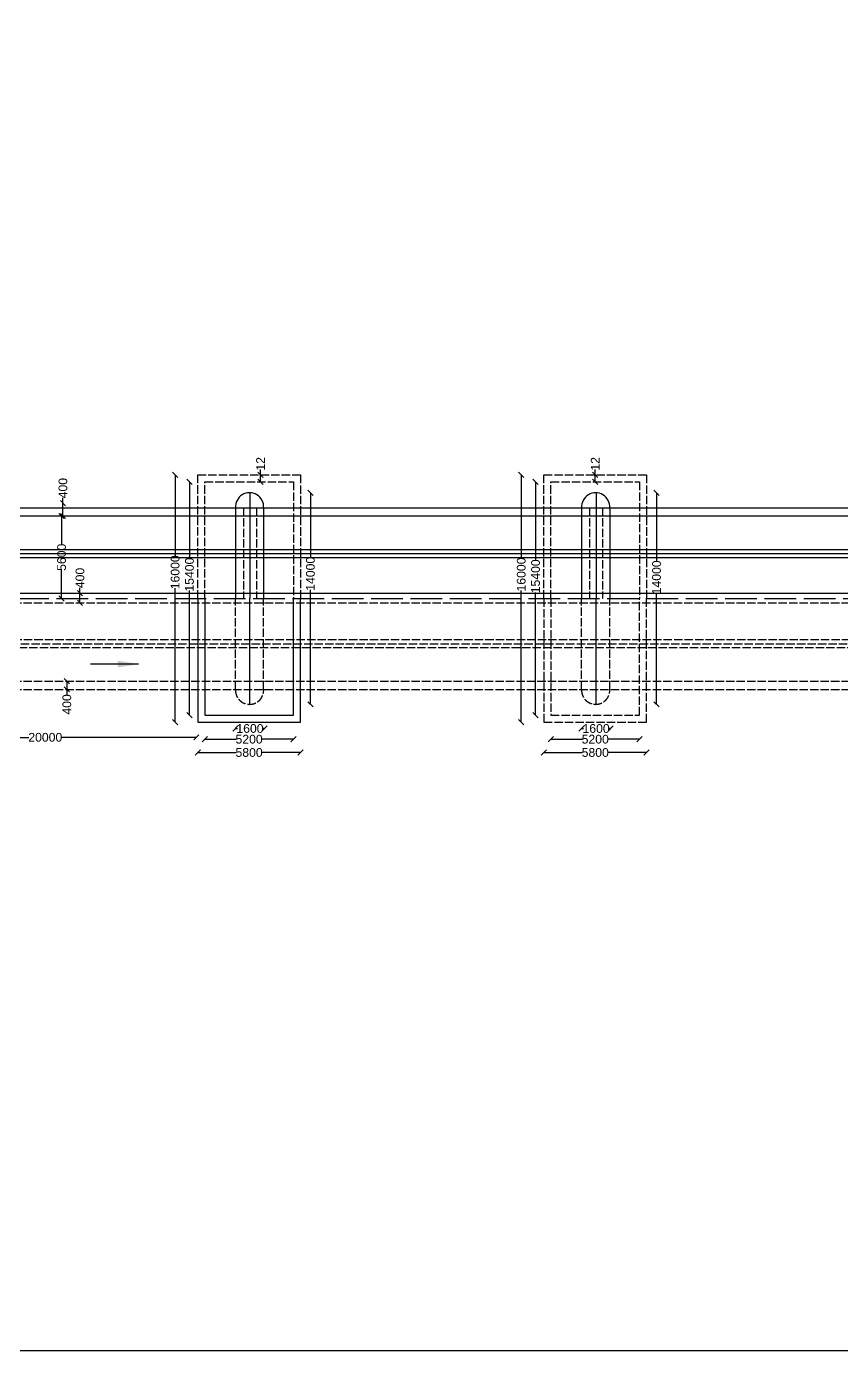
# Model space of a CAD drawing. Header units: millimetres. Extents: x 5124 to 3252586, y 2311 to 45846679.
# Drawn here: x 3045635 to 3092263, y 45712016 to 45787760 of the extents above; entities that cross this region are included whole.
import ezdxf

# ---------------------------------------------------------------- set-up
doc = ezdxf.new("R2010")
doc.units = ezdxf.units.MM
doc.header["$MEASUREMENT"] = 0
doc.linetypes.add('ACAD_ISO02W100', pattern=[15, 12, -3])
for name, color, linetype in [('DIMENSION', 7, 'Continuous'), ('DRAWING', 7, 'Continuous'), ('TEXT', 7, 'Continuous')]:
    doc.layers.add(name, color=color, linetype=linetype)
doc.styles.get("Standard").update_dxf_attribs({"font": 'arial.ttf'})
doc.dimstyles.get("Standard").update_dxf_attribs({"dimtxt": 500, "dimasz": 300, "dimexe": 0.18, "dimexo": 0.0625, "dimgap": 0.09, "dimtad": 0, "dimdec": 0, "dimzin": 0, "dimdsep": 46, "dimtxsty": 'Standard', "dimblk": 'OBLIQUE', "dimcen": 0.09, "dimse1": 1, "dimse2": 1, "dimadec": 0, "dimazin": 0, "dimtfac": 1, "dimtdec": 0, "dimtofl": 0, "dimtmove": 0, "dimatfit": 3, "dimfxl": 1, "dimtolj": 1, "dimtzin": 0, "dimarcsym": 0})

# ---------------------------------------------------------------- blocks, each defined once
blk = doc.blocks.new('_Oblique')
at = {"color": 0, "linetype": 'ByBlock', "lineweight": -2}
blk.add_line((-0.5, -0.5), (0.5, 0.5), dxfattribs=at)
blk = doc.blocks.new('*D102')
at = {"layer": 'Defpoints', "color": 0, "transparency": 16777216}
for p in [(3057585, 45747957), (3059254, 45747957), (3059254, 45747598)]:
    blk.add_point(p, dxfattribs=at)
at = {"layer": 'DIMENSION', "color": 0, "lineweight": -2, "transparency": 16777216}
for p, q in [((3057585, 45747598), (3057698, 45747598)), ((3059254, 45747598), (3059142, 45747598))]:
    blk.add_line(p, q, dxfattribs=at)
at = {"layer": 'DIMENSION', "color": 0, "lineweight": -2, "transparency": 16777216, "xscale": 300, "yscale": 300, "zscale": 300, "rotation": 180}
blk.add_blockref('_Oblique', (3057585, 45747598), dxfattribs=at)
at = {"layer": 'DIMENSION', "color": 0, "lineweight": -2, "transparency": 16777216, "xscale": 300, "yscale": 300, "zscale": 300}
blk.add_blockref('_Oblique', (3059254, 45747598), dxfattribs=at)
at = {"layer": 'DIMENSION', "color": 0, "transparency": 16777216, "insert": (3058420, 45747598), "char_height": 500, "attachment_point": 5}
blk.add_mtext('\\A1;1600', dxfattribs=at)
blk = doc.blocks.new('*D103')
at = {"layer": 'Defpoints', "color": 0, "transparency": 16777216}
for p in [(3055836, 45748359), (3060906, 45748359), (3060906, 45746985)]:
    blk.add_point(p, dxfattribs=at)
at = {"layer": 'DIMENSION', "color": 0, "lineweight": -2, "transparency": 16777216}
for p, q in [((3055836, 45746985), (3057625, 45746985)), ((3060906, 45746985), (3059117, 45746985))]:
    blk.add_line(p, q, dxfattribs=at)
at = {"layer": 'DIMENSION', "color": 0, "lineweight": -2, "transparency": 16777216, "xscale": 300, "yscale": 300, "zscale": 300, "rotation": 180}
blk.add_blockref('_Oblique', (3055836, 45746985), dxfattribs=at)
at = {"layer": 'DIMENSION', "color": 0, "lineweight": -2, "transparency": 16777216, "xscale": 300, "yscale": 300, "zscale": 300}
blk.add_blockref('_Oblique', (3060906, 45746985), dxfattribs=at)
at = {"layer": 'DIMENSION', "color": 0, "transparency": 16777216, "insert": (3058371, 45746985), "char_height": 500, "attachment_point": 5}
blk.add_mtext('\\A1;5200', dxfattribs=at)
blk = doc.blocks.new('*D104')
at = {"layer": 'Defpoints', "color": 0, "transparency": 16777216}
for p in [(3055434, 45747957), (3061309, 45747957), (3061309, 45746225)]:
    blk.add_point(p, dxfattribs=at)
at = {"layer": 'DIMENSION', "color": 0, "lineweight": -2, "transparency": 16777216}
for p, q in [((3055434, 45746225), (3057625, 45746225)), ((3061309, 45746225), (3059117, 45746225))]:
    blk.add_line(p, q, dxfattribs=at)
at = {"layer": 'DIMENSION', "color": 0, "lineweight": -2, "transparency": 16777216, "xscale": 300, "yscale": 300, "zscale": 300, "rotation": 180}
blk.add_blockref('_Oblique', (3055434, 45746225), dxfattribs=at)
at = {"layer": 'DIMENSION', "color": 0, "lineweight": -2, "transparency": 16777216, "xscale": 300, "yscale": 300, "zscale": 300}
blk.add_blockref('_Oblique', (3061309, 45746225), dxfattribs=at)
at = {"layer": 'DIMENSION', "color": 0, "transparency": 16777216, "insert": (3058371, 45746225), "char_height": 500, "attachment_point": 5}
blk.add_mtext('\\A1;5800', dxfattribs=at)
blk = doc.blocks.new('*D105')
at = {"layer": 'Defpoints', "color": 0, "transparency": 16777216}
for p in [(3058419, 45761084), (3061879, 45761084), (3058397, 45748982)]:
    blk.add_point(p, dxfattribs=at)
at = {"layer": 'DIMENSION', "color": 0, "lineweight": -2, "transparency": 16777216}
for p, q in [((3061879, 45761084), (3061879, 45757366)), ((3061879, 45748982), (3061879, 45755533))]:
    blk.add_line(p, q, dxfattribs=at)
at = {"layer": 'DIMENSION', "color": 0, "lineweight": -2, "transparency": 16777216, "xscale": 300, "yscale": 300, "zscale": 300}
for p, rotation in [((3061879, 45761084), 90), ((3061879, 45748982), 270)]:
    blk.add_blockref('_Oblique', p, dxfattribs=dict(at, rotation=rotation))
at = {"layer": 'DIMENSION', "color": 0, "transparency": 16777216, "insert": (3061879, 45756449), "char_height": 500, "attachment_point": 5, "rotation": 90}
blk.add_mtext('\\A1;14000', dxfattribs=at)
blk = doc.blocks.new('*D106')
at = {"layer": 'Defpoints', "color": 0, "transparency": 16777216}
for p in [(3055836, 45761707), (3054959, 45748359), (3055836, 45748359)]:
    blk.add_point(p, dxfattribs=at)
at = {"layer": 'DIMENSION', "color": 0, "lineweight": -2, "transparency": 16777216}
for p, q in [((3054959, 45761707), (3054959, 45757319)), ((3054959, 45748359), (3054959, 45755486))]:
    blk.add_line(p, q, dxfattribs=at)
at = {"layer": 'DIMENSION', "color": 0, "lineweight": -2, "transparency": 16777216, "xscale": 300, "yscale": 300, "zscale": 300}
for p, rotation in [((3054959, 45761707), 90), ((3054959, 45748359), 270)]:
    blk.add_blockref('_Oblique', p, dxfattribs=dict(at, rotation=rotation))
at = {"layer": 'DIMENSION', "color": 0, "transparency": 16777216, "insert": (3054959, 45756402), "char_height": 500, "attachment_point": 5, "rotation": 90}
blk.add_mtext('\\A1;15400', dxfattribs=at)
blk = doc.blocks.new('*D107')
at = {"layer": 'Defpoints', "color": 0, "transparency": 16777216}
for p in [(3055434, 45762109), (3054140, 45747957), (3055434, 45747957)]:
    blk.add_point(p, dxfattribs=at)
at = {"layer": 'DIMENSION', "color": 0, "lineweight": -2, "transparency": 16777216}
for p, q in [((3054140, 45762109), (3054140, 45757453)), ((3054140, 45747957), (3054140, 45755620))]:
    blk.add_line(p, q, dxfattribs=at)
at = {"layer": 'DIMENSION', "color": 0, "lineweight": -2, "transparency": 16777216, "xscale": 300, "yscale": 300, "zscale": 300}
for p, rotation in [((3054140, 45762109), 90), ((3054140, 45747957), 270)]:
    blk.add_blockref('_Oblique', p, dxfattribs=dict(at, rotation=rotation))
at = {"layer": 'DIMENSION', "color": 0, "transparency": 16777216, "insert": (3054140, 45756536), "char_height": 500, "attachment_point": 5, "rotation": 90}
blk.add_mtext('\\A1;16000', dxfattribs=at)
blk = doc.blocks.new('*D108')
at = {"layer": 'Defpoints', "color": 0, "transparency": 16777216}
for p in [(3077388, 45747957), (3079057, 45747957), (3079057, 45747598)]:
    blk.add_point(p, dxfattribs=at)
at = {"layer": 'DIMENSION', "color": 0, "lineweight": -2, "transparency": 16777216}
for p, q in [((3077388, 45747598), (3077500, 45747598)), ((3079057, 45747598), (3078944, 45747598))]:
    blk.add_line(p, q, dxfattribs=at)
at = {"layer": 'DIMENSION', "color": 0, "lineweight": -2, "transparency": 16777216, "xscale": 300, "yscale": 300, "zscale": 300, "rotation": 180}
blk.add_blockref('_Oblique', (3077388, 45747598), dxfattribs=at)
at = {"layer": 'DIMENSION', "color": 0, "lineweight": -2, "transparency": 16777216, "xscale": 300, "yscale": 300, "zscale": 300}
blk.add_blockref('_Oblique', (3079057, 45747598), dxfattribs=at)
at = {"layer": 'DIMENSION', "color": 0, "transparency": 16777216, "insert": (3078222, 45747598), "char_height": 500, "attachment_point": 5}
blk.add_mtext('\\A1;1600', dxfattribs=at)
blk = doc.blocks.new('*D109')
at = {"layer": 'Defpoints', "color": 0, "transparency": 16777216}
for p in [(3075639, 45748359), (3080708, 45748359), (3080708, 45746985)]:
    blk.add_point(p, dxfattribs=at)
at = {"layer": 'DIMENSION', "color": 0, "lineweight": -2, "transparency": 16777216}
for p, q in [((3075639, 45746985), (3077428, 45746985)), ((3080708, 45746985), (3078919, 45746985))]:
    blk.add_line(p, q, dxfattribs=at)
at = {"layer": 'DIMENSION', "color": 0, "lineweight": -2, "transparency": 16777216, "xscale": 300, "yscale": 300, "zscale": 300, "rotation": 180}
blk.add_blockref('_Oblique', (3075639, 45746985), dxfattribs=at)
at = {"layer": 'DIMENSION', "color": 0, "lineweight": -2, "transparency": 16777216, "xscale": 300, "yscale": 300, "zscale": 300}
blk.add_blockref('_Oblique', (3080708, 45746985), dxfattribs=at)
at = {"layer": 'DIMENSION', "color": 0, "transparency": 16777216, "insert": (3078173, 45746985), "char_height": 500, "attachment_point": 5}
blk.add_mtext('\\A1;5200', dxfattribs=at)
blk = doc.blocks.new('*D110')
at = {"layer": 'Defpoints', "color": 0, "transparency": 16777216}
for p in [(3075236, 45747957), (3081111, 45747957), (3081111, 45746225)]:
    blk.add_point(p, dxfattribs=at)
at = {"layer": 'DIMENSION', "color": 0, "lineweight": -2, "transparency": 16777216}
for p, q in [((3075236, 45746225), (3077428, 45746225)), ((3081111, 45746225), (3078919, 45746225))]:
    blk.add_line(p, q, dxfattribs=at)
at = {"layer": 'DIMENSION', "color": 0, "lineweight": -2, "transparency": 16777216, "xscale": 300, "yscale": 300, "zscale": 300, "rotation": 180}
blk.add_blockref('_Oblique', (3075236, 45746225), dxfattribs=at)
at = {"layer": 'DIMENSION', "color": 0, "lineweight": -2, "transparency": 16777216, "xscale": 300, "yscale": 300, "zscale": 300}
blk.add_blockref('_Oblique', (3081111, 45746225), dxfattribs=at)
at = {"layer": 'DIMENSION', "color": 0, "transparency": 16777216, "insert": (3078173, 45746225), "char_height": 500, "attachment_point": 5}
blk.add_mtext('\\A1;5800', dxfattribs=at)
blk = doc.blocks.new('*D111')
at = {"layer": 'Defpoints', "color": 0, "transparency": 16777216}
for p in [(3078222, 45761084), (3081681, 45761084), (3078199, 45748982)]:
    blk.add_point(p, dxfattribs=at)
at = {"layer": 'DIMENSION', "color": 0, "lineweight": -2, "transparency": 16777216}
for p, q in [((3081681, 45761084), (3081681, 45757163)), ((3081681, 45748982), (3081681, 45755330))]:
    blk.add_line(p, q, dxfattribs=at)
at = {"layer": 'DIMENSION', "color": 0, "lineweight": -2, "transparency": 16777216, "xscale": 300, "yscale": 300, "zscale": 300}
for p, rotation in [((3081681, 45761084), 90), ((3081681, 45748982), 270)]:
    blk.add_blockref('_Oblique', p, dxfattribs=dict(at, rotation=rotation))
at = {"layer": 'DIMENSION', "color": 0, "transparency": 16777216, "insert": (3081681, 45756246), "char_height": 500, "attachment_point": 5, "rotation": 90}
blk.add_mtext('\\A1;14000', dxfattribs=at)
blk = doc.blocks.new('*D112')
at = {"layer": 'Defpoints', "color": 0, "transparency": 16777216}
for p in [(3075639, 45761707), (3074761, 45748359), (3075639, 45748359)]:
    blk.add_point(p, dxfattribs=at)
at = {"layer": 'DIMENSION', "color": 0, "lineweight": -2, "transparency": 16777216}
for p, q in [((3074761, 45761707), (3074761, 45757220)), ((3074761, 45748359), (3074761, 45755387))]:
    blk.add_line(p, q, dxfattribs=at)
at = {"layer": 'DIMENSION', "color": 0, "lineweight": -2, "transparency": 16777216, "xscale": 300, "yscale": 300, "zscale": 300}
for p, rotation in [((3074761, 45761707), 90), ((3074761, 45748359), 270)]:
    blk.add_blockref('_Oblique', p, dxfattribs=dict(at, rotation=rotation))
at = {"layer": 'DIMENSION', "color": 0, "transparency": 16777216, "insert": (3074761, 45756304), "char_height": 500, "attachment_point": 5, "rotation": 90}
blk.add_mtext('\\A1;15400', dxfattribs=at)
blk = doc.blocks.new('*D113')
at = {"layer": 'Defpoints', "color": 0, "transparency": 16777216}
for p in [(3075236, 45762109), (3073942, 45747957), (3075236, 45747957)]:
    blk.add_point(p, dxfattribs=at)
at = {"layer": 'DIMENSION', "color": 0, "lineweight": -2, "transparency": 16777216}
for p, q in [((3073942, 45762109), (3073942, 45757326)), ((3073942, 45747957), (3073942, 45755493))]:
    blk.add_line(p, q, dxfattribs=at)
at = {"layer": 'DIMENSION', "color": 0, "lineweight": -2, "transparency": 16777216, "xscale": 300, "yscale": 300, "zscale": 300}
for p, rotation in [((3073942, 45762109), 90), ((3073942, 45747957), 270)]:
    blk.add_blockref('_Oblique', p, dxfattribs=dict(at, rotation=rotation))
at = {"layer": 'DIMENSION', "color": 0, "transparency": 16777216, "insert": (3073942, 45756409), "char_height": 500, "attachment_point": 5, "rotation": 90}
blk.add_mtext('\\A1;16000', dxfattribs=at)
blk = doc.blocks.new('*D125')
at = {"layer": 'Defpoints', "color": 0, "transparency": 16777216}
for p in [(3059026, 45762109), (3059026, 45762109), (3059026, 45761707)]:
    blk.add_point(p, dxfattribs=at)
at = {"layer": 'DIMENSION', "color": 0, "lineweight": -2, "transparency": 16777216}
for p, q in [((3059026, 45762109), (3059026, 45762409)), ((3059026, 45761707), (3059026, 45762109))]:
    blk.add_line(p, q, dxfattribs=at)
at = {"layer": 'DIMENSION', "color": 0, "lineweight": -2, "transparency": 16777216, "xscale": 300, "yscale": 300, "zscale": 300}
for p, rotation in [((3059026, 45762109), 90), ((3059026, 45761707), 270)]:
    blk.add_blockref('_Oblique', p, dxfattribs=dict(at, rotation=rotation))
at = {"layer": 'DIMENSION', "color": 0, "transparency": 16777216, "insert": (3059026, 45762741), "char_height": 500, "attachment_point": 5, "rotation": 90}
blk.add_mtext('\\A1;12', dxfattribs=at)
blk = doc.blocks.new('*D126')
at = {"layer": 'Defpoints', "color": 0, "transparency": 16777216}
for p in [(3078173, 45762109), (3078173, 45762109), (3078173, 45761707)]:
    blk.add_point(p, dxfattribs=at)
at = {"layer": 'DIMENSION', "color": 0, "lineweight": -2, "transparency": 16777216}
for p, q in [((3078173, 45762109), (3078173, 45762409)), ((3078173, 45761707), (3078173, 45762109))]:
    blk.add_line(p, q, dxfattribs=at)
at = {"layer": 'DIMENSION', "color": 0, "lineweight": -2, "transparency": 16777216, "xscale": 300, "yscale": 300, "zscale": 300}
for p, rotation in [((3078173, 45762109), 90), ((3078173, 45761707), 270)]:
    blk.add_blockref('_Oblique', p, dxfattribs=dict(at, rotation=rotation))
at = {"layer": 'DIMENSION', "color": 0, "transparency": 16777216, "insert": (3078173, 45762741), "char_height": 500, "attachment_point": 5, "rotation": 90}
blk.add_mtext('\\A1;12', dxfattribs=at)
blk = doc.blocks.new('*D127')
at = {"layer": 'Defpoints', "color": 0, "transparency": 16777216}
for p in [(3047722, 45760488), (3048121, 45760488), (3048121, 45759756)]:
    blk.add_point(p, dxfattribs=at)
at = {"layer": 'DIMENSION', "color": 0, "lineweight": -2, "transparency": 16777216}
for p, q in [((3047722, 45760488), (3047722, 45760788)), ((3047722, 45759756), (3047722, 45760488))]:
    blk.add_line(p, q, dxfattribs=at)
at = {"layer": 'DIMENSION', "color": 0, "lineweight": -2, "transparency": 16777216, "xscale": 300, "yscale": 300, "zscale": 300}
for p, rotation in [((3047722, 45760488), 90), ((3047722, 45759756), 270)]:
    blk.add_blockref('_Oblique', p, dxfattribs=dict(at, rotation=rotation))
at = {"layer": 'DIMENSION', "color": 0, "transparency": 16777216, "insert": (3047722, 45761349), "char_height": 500, "attachment_point": 5, "rotation": 90}
blk.add_mtext('\\A1;400', dxfattribs=at)
blk = doc.blocks.new('*D128')
at = {"layer": 'Defpoints', "color": 0, "transparency": 16777216}
for p in [(3047110, 45750310), (3047110, 45749839), (3047945, 45749839)]:
    blk.add_point(p, dxfattribs=at)
at = {"layer": 'DIMENSION', "color": 0, "lineweight": -2, "transparency": 16777216}
for p, q in [((3047945, 45750310), (3047945, 45749839)), ((3047945, 45749839), (3047945, 45749539))]:
    blk.add_line(p, q, dxfattribs=at)
at = {"layer": 'DIMENSION', "color": 0, "lineweight": -2, "transparency": 16777216, "xscale": 300, "yscale": 300, "zscale": 300}
for p, rotation in [((3047945, 45750310), 90), ((3047945, 45749839), 270)]:
    blk.add_blockref('_Oblique', p, dxfattribs=dict(at, rotation=rotation))
at = {"layer": 'DIMENSION', "color": 0, "transparency": 16777216, "insert": (3047945, 45748977), "char_height": 500, "attachment_point": 5, "rotation": 90}
blk.add_mtext('\\A1;400', dxfattribs=at)
blk = doc.blocks.new('*D129')
at = {"layer": 'Defpoints', "color": 0, "transparency": 16777216}
for p in [(3048620, 45755348), (3048620, 45754788), (3048696, 45755348)]:
    blk.add_point(p, dxfattribs=at)
at = {"layer": 'DIMENSION', "color": 0, "lineweight": -2, "transparency": 16777216}
for p, q in [((3048696, 45755348), (3048696, 45755648)), ((3048696, 45754788), (3048696, 45755348))]:
    blk.add_line(p, q, dxfattribs=at)
at = {"layer": 'DIMENSION', "color": 0, "lineweight": -2, "transparency": 16777216, "xscale": 300, "yscale": 300, "zscale": 300}
for p, rotation in [((3048696, 45755348), 90), ((3048696, 45754788), 270)]:
    blk.add_blockref('_Oblique', p, dxfattribs=dict(at, rotation=rotation))
at = {"layer": 'DIMENSION', "color": 0, "transparency": 16777216, "insert": (3048696, 45756210), "char_height": 500, "attachment_point": 5, "rotation": 90}
blk.add_mtext('\\A1;400', dxfattribs=at)
blk = doc.blocks.new('*D130')
at = {"layer": 'Defpoints', "color": 0, "transparency": 16777216}
for p in [(3047644, 45759756), (3047644, 45759756), (3047644, 45755033)]:
    blk.add_point(p, dxfattribs=at)
at = {"layer": 'DIMENSION', "color": 0, "lineweight": -2, "transparency": 16777216}
for p, q in [((3047644, 45759756), (3047644, 45758140)), ((3047644, 45755033), (3047644, 45756649))]:
    blk.add_line(p, q, dxfattribs=at)
at = {"layer": 'DIMENSION', "color": 0, "lineweight": -2, "transparency": 16777216, "xscale": 300, "yscale": 300, "zscale": 300}
for p, rotation in [((3047644, 45759756), 90), ((3047644, 45755033), 270)]:
    blk.add_blockref('_Oblique', p, dxfattribs=dict(at, rotation=rotation))
at = {"layer": 'DIMENSION', "color": 0, "transparency": 16777216, "insert": (3047644, 45757394), "char_height": 500, "attachment_point": 5, "rotation": 90}
blk.add_mtext('\\A1;5600', dxfattribs=at)
blk = doc.blocks.new('*D142')
at = {"layer": 'Defpoints', "color": 0, "transparency": 16777216}
for p in [(3038067, 45747241), (3055353, 45747094), (3055353, 45746985)]:
    blk.add_point(p, dxfattribs=at)
at = {"layer": 'DIMENSION', "color": 0, "lineweight": -2, "transparency": 16777216}
for p, q in [((3038067, 45747094), (3045766, 45747094)), ((3055353, 45747094), (3047654, 45747094))]:
    blk.add_line(p, q, dxfattribs=at)
at = {"layer": 'DIMENSION', "color": 0, "lineweight": -2, "transparency": 16777216, "xscale": 300, "yscale": 300, "zscale": 300, "rotation": 180}
blk.add_blockref('_Oblique', (3038067, 45747094), dxfattribs=at)
at = {"layer": 'DIMENSION', "color": 0, "lineweight": -2, "transparency": 16777216, "xscale": 300, "yscale": 300, "zscale": 300}
blk.add_blockref('_Oblique', (3055353, 45747094), dxfattribs=at)
at = {"layer": 'DIMENSION', "color": 0, "transparency": 16777216, "insert": (3046710, 45747094), "char_height": 500, "attachment_point": 5}
blk.add_mtext('\\A1;20000', dxfattribs=at)

msp = doc.modelspace()

# ---------------------------------------------------------------- linework, layer by layer
at = {"layer": 'DRAWING'}
msp.add_lwpolyline([(3235483.2, 45846678.7), (2993828.2, 45846678.7), (2993828.2, 45712015.7), (3235483.2, 45712015.7)], close=True, dxfattribs=at)
at = {"layer": 'DRAWING', "linetype": 'ACAD_ISO02W100', "ltscale": 40}
for points in [[(3055433.9, 45755033), (3055433.9, 45762109.2), (3061308.6, 45762109.2), (3061308.6, 45755033)], [(3055836.3, 45755033), (3055836.3, 45761706.8), (3060906.1, 45761706.8), (3060906.1, 45755033)], [(3075236.1, 45755033), (3075236.1, 45762109.2), (3081110.8, 45762109.2), (3081110.8, 45755033)], [(3075638.6, 45755033), (3075638.6, 45761706.8), (3080708.4, 45761706.8), (3080708.4, 45755033)], [(3058050.8, 45760227.4), (3058050.8, 45755033)], [(3058787.6, 45760227.4), (3058787.6, 45755033)], [(3077853.1, 45760227.4), (3077853.1, 45755033)], [(3078589.9, 45760227.4), (3078589.9, 45755033)], [(3018460.6, 45754787.9), (3177294.8, 45754787.9)], [(3057590.4, 45749838.5), (3057590.4, 45755033)], [(3059203.2, 45749838.5), (3059203.2, 45755033)], [(3075236.1, 45755033), (3075236.1, 45747956.7), (3081110.8, 45747956.7), (3081110.8, 45755033)], [(3075638.6, 45755033), (3075638.6, 45748359.2), (3080708.4, 45748359.2), (3080708.4, 45755033)], [(3077392.7, 45749838.5), (3077392.7, 45755033)], [(3079005.5, 45749838.5), (3079005.5, 45755033)], [(3024914.4, 45752446.2), (3098287.6, 45752446.2)], [(3025083.7, 45752688.8), (3098287.6, 45752688.8)], [(3024789.5, 45752233), (3098287.6, 45752233)], [(3018460.6, 45750309.9), (3098287.6, 45750309.9)], [(3018460.6, 45749838.5), (3098287.6, 45749838.5)]]:
    msp.add_lwpolyline(points, dxfattribs=at)
at = {"layer": 'DRAWING'}
for points in [[(3058419.3, 45761083.8), (3058419.3, 45755033)], [(3078221.6, 45761083.8), (3078221.6, 45755033)], [(3018460.6, 45760227.4), (3098287.6, 45760227.4)], [(3057590.4, 45760227.4), (3057590.4, 45755033)], [(3059203.2, 45760227.4), (3059203.2, 45755033)], [(3077392.7, 45760227.4), (3077392.7, 45755033)], [(3079005.5, 45760227.4), (3079005.5, 45755033)], [(3018460.6, 45759756), (3098287.6, 45759756)], [(3024789.5, 45757832.9), (3098287.6, 45757832.9)], [(3024914.4, 45757619.7), (3098287.6, 45757619.7)], [(3025083.7, 45757377.1), (3098287.6, 45757377.1)], [(3018460.6, 45755348.1), (3177294.8, 45755348.1)], [(3058419.3, 45748982.1), (3058419.3, 45755033)], [(3078221.6, 45748982.1), (3078221.6, 45755033)]]:
    msp.add_lwpolyline(points, dxfattribs=at)
at = {"layer": 'DRAWING', "linetype": 'ACAD_ISO02W100', "ltscale": 150}
msp.add_lwpolyline([(2995610.8, 45757418.1), (2995610.8, 45755033), (3199256.4, 45755033), (3199256.4, 45757327.5)], dxfattribs=at)
at = {"layer": 'DRAWING'}
for centre in [(3058396.8, 45760276.2), (3078199.1, 45760276.2)]:
    msp.add_arc(centre, 807.9, 356.535352, 183.464648, dxfattribs=at)
at = {"layer": 'DRAWING', "linetype": 'ACAD_ISO02W100', "ltscale": 40}
for centre in [(3058396.8, 45749789.7), (3078199.1, 45749789.7)]:
    msp.add_arc(centre, 807.9, 176.535352, 3.464648, dxfattribs=at)
at = {"layer": 'TEXT'}
for points in [[(3055433.9, 45755033), (3055433.9, 45747956.7), (3061308.6, 45747956.7), (3061308.6, 45755033)], [(3055836.3, 45755033), (3055836.3, 45748359.2), (3060906.1, 45748359.2), (3060906.1, 45755033)]]:
    msp.add_lwpolyline(points, dxfattribs=at)

# ---------------------------------------------------------------- dimensions: what is measured, and where the dimension line sits
at = {"layer": 'DIMENSION'}
for base, p1, p2, text, picture, middle in [((3059025.6, 45762109.2), (3059025.6, 45761706.8), (3059025.6, 45762109.2), '12', '*D125', (3059025.6, 45762741.3)), ((3078173.5, 45762109.2), (3078173.5, 45761706.8), (3078173.5, 45762109.2), '12', '*D126', (3078173.5, 45762741.3)), ((3047722, 45760487.5), (3048120.7, 45759756), (3048120.7, 45760487.5), '400', '*D127', (3047722, 45761349.2)), ((3047644.2, 45759756), (3047644.2, 45755033), (3047644.2, 45759756), '5600', '*D130', (3047644.2, 45757394.5)), ((3048695.9, 45755348.1), (3048619.6, 45754787.9), (3048619.6, 45755348.1), '400', '*D129', (3048695.9, 45756209.8)), ((3047944.6, 45749838.5), (3047110.5, 45750309.9), (3047110.5, 45749838.5), '400', '*D128', (3047944.6, 45748976.9))]:
    dim = msp.add_linear_dim(base=base, p1=p1, p2=p2, angle=90, text=text, dimstyle='Standard', dxfattribs=at)
    dim.commit()
    dim.dimension.update_dxf_attribs({"geometry": picture, "text_midpoint": middle})
for base, p1, p2, text, picture, middle in [((3054140, 45747956.7), (3055433.9, 45762109.2), (3055433.9, 45747956.7), '16000', '*D107', (3054140, 45756536.4)), ((3054958.8, 45748359.2), (3055836.3, 45761706.8), (3055836.3, 45748359.2), '15400', '*D106', (3054958.8, 45756402.2)), ((3073942.3, 45747956.7), (3075236.1, 45762109.2), (3075236.1, 45747956.7), '16000', '*D113', (3073942.3, 45756409.1)), ((3074761, 45748359.2), (3075638.6, 45761706.8), (3075638.6, 45748359.2), '15400', '*D112', (3074761, 45756303.7)), ((3061879.2, 45761083.8), (3058396.8, 45748981.8), (3058419.3, 45761083.8), '14000', '*D105', (3061879.2, 45756449.3)), ((3081681.4, 45761083.8), (3078199.1, 45748981.8), (3078221.6, 45761083.8), '14000', '*D111', (3081681.4, 45756246.3))]:
    dim = msp.add_linear_dim(base=base, p1=p1, p2=p2, angle=90, text=text, dimstyle='Standard', dxfattribs=at)
    dim.commit()
    dim.dimension.update_dxf_attribs({"geometry": picture, "text_midpoint": middle, "dimtype": 160})
for base, p1, p2, text, picture, middle in [((3061308.6, 45746225.4), (3055433.9, 45747956.7), (3061308.6, 45747956.7), '5800', '*D104', (3058371.2, 45746225.4)), ((3060906.1, 45746985.3), (3055836.3, 45748359.2), (3060906.1, 45748359.2), '5200', '*D103', (3058371.2, 45746985.3)), ((3059254.4, 45747598.1), (3057585.5, 45747956.7), (3059254.4, 45747956.7), '1600', '*D102', (3058419.9, 45747598.1)), ((3081110.8, 45746225.4), (3075236.1, 45747956.7), (3081110.8, 45747956.7), '5800', '*D110', (3078173.5, 45746225.4)), ((3080708.4, 45746985.3), (3075638.6, 45748359.2), (3080708.4, 45748359.2), '5200', '*D109', (3078173.5, 45746985.3)), ((3079056.7, 45747598.1), (3077387.7, 45747956.7), (3079056.7, 45747956.7), '1600', '*D108', (3078222.2, 45747598.1)), ((3055352.7, 45747093.9), (3038067.3, 45747240.5), (3055352.7, 45746985.3), '20000', '*D142', (3046710, 45747093.9))]:
    dim = msp.add_linear_dim(base=base, p1=p1, p2=p2, text=text, dimstyle='Standard', dxfattribs=at)
    dim.commit()
    dim.dimension.update_dxf_attribs({"geometry": picture, "text_midpoint": middle})

# ---------------------------------------------------------------- leaders
msp.add_leader([(3052044.7, 45751286.2), (3049297.3, 45751286.2)], dimstyle='Standard', override={"dimasz": 1200, "dimgap": 0.09, "dimtad": 0}, dxfattribs=at)

doc.saveas('drawing.dxf')
